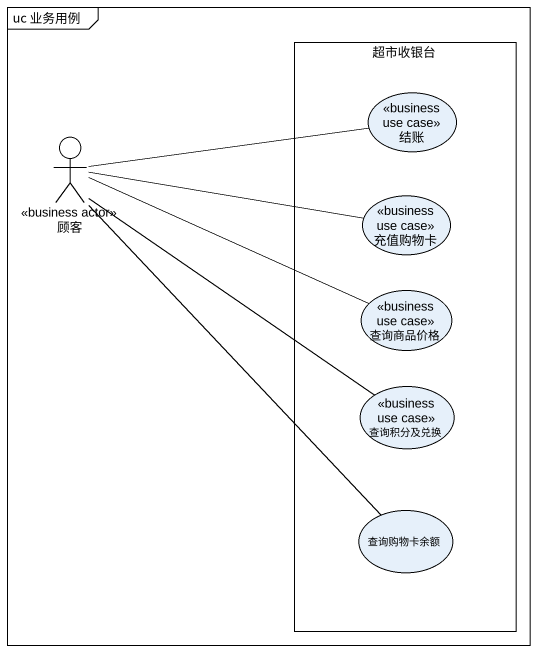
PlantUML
@startuml
mainframe uc 业务用例
rectangle 超市收银台 {
  usecase 结账 <<business use case>>
  usecase 充值购物卡 <<business use case>>
  usecase 查询商品价格 <<business use case>>
  usecase 查询积分及兑换 <<business use case>>
  usecase 查询购物卡余额
}
actor 顾客 <<business actor>>
顾客 -right- 结账
顾客 -right- 充值购物卡
顾客 -right- 查询商品价格
顾客 -- 查询积分及兑换
顾客 -- 查询购物卡余额
@enduml
